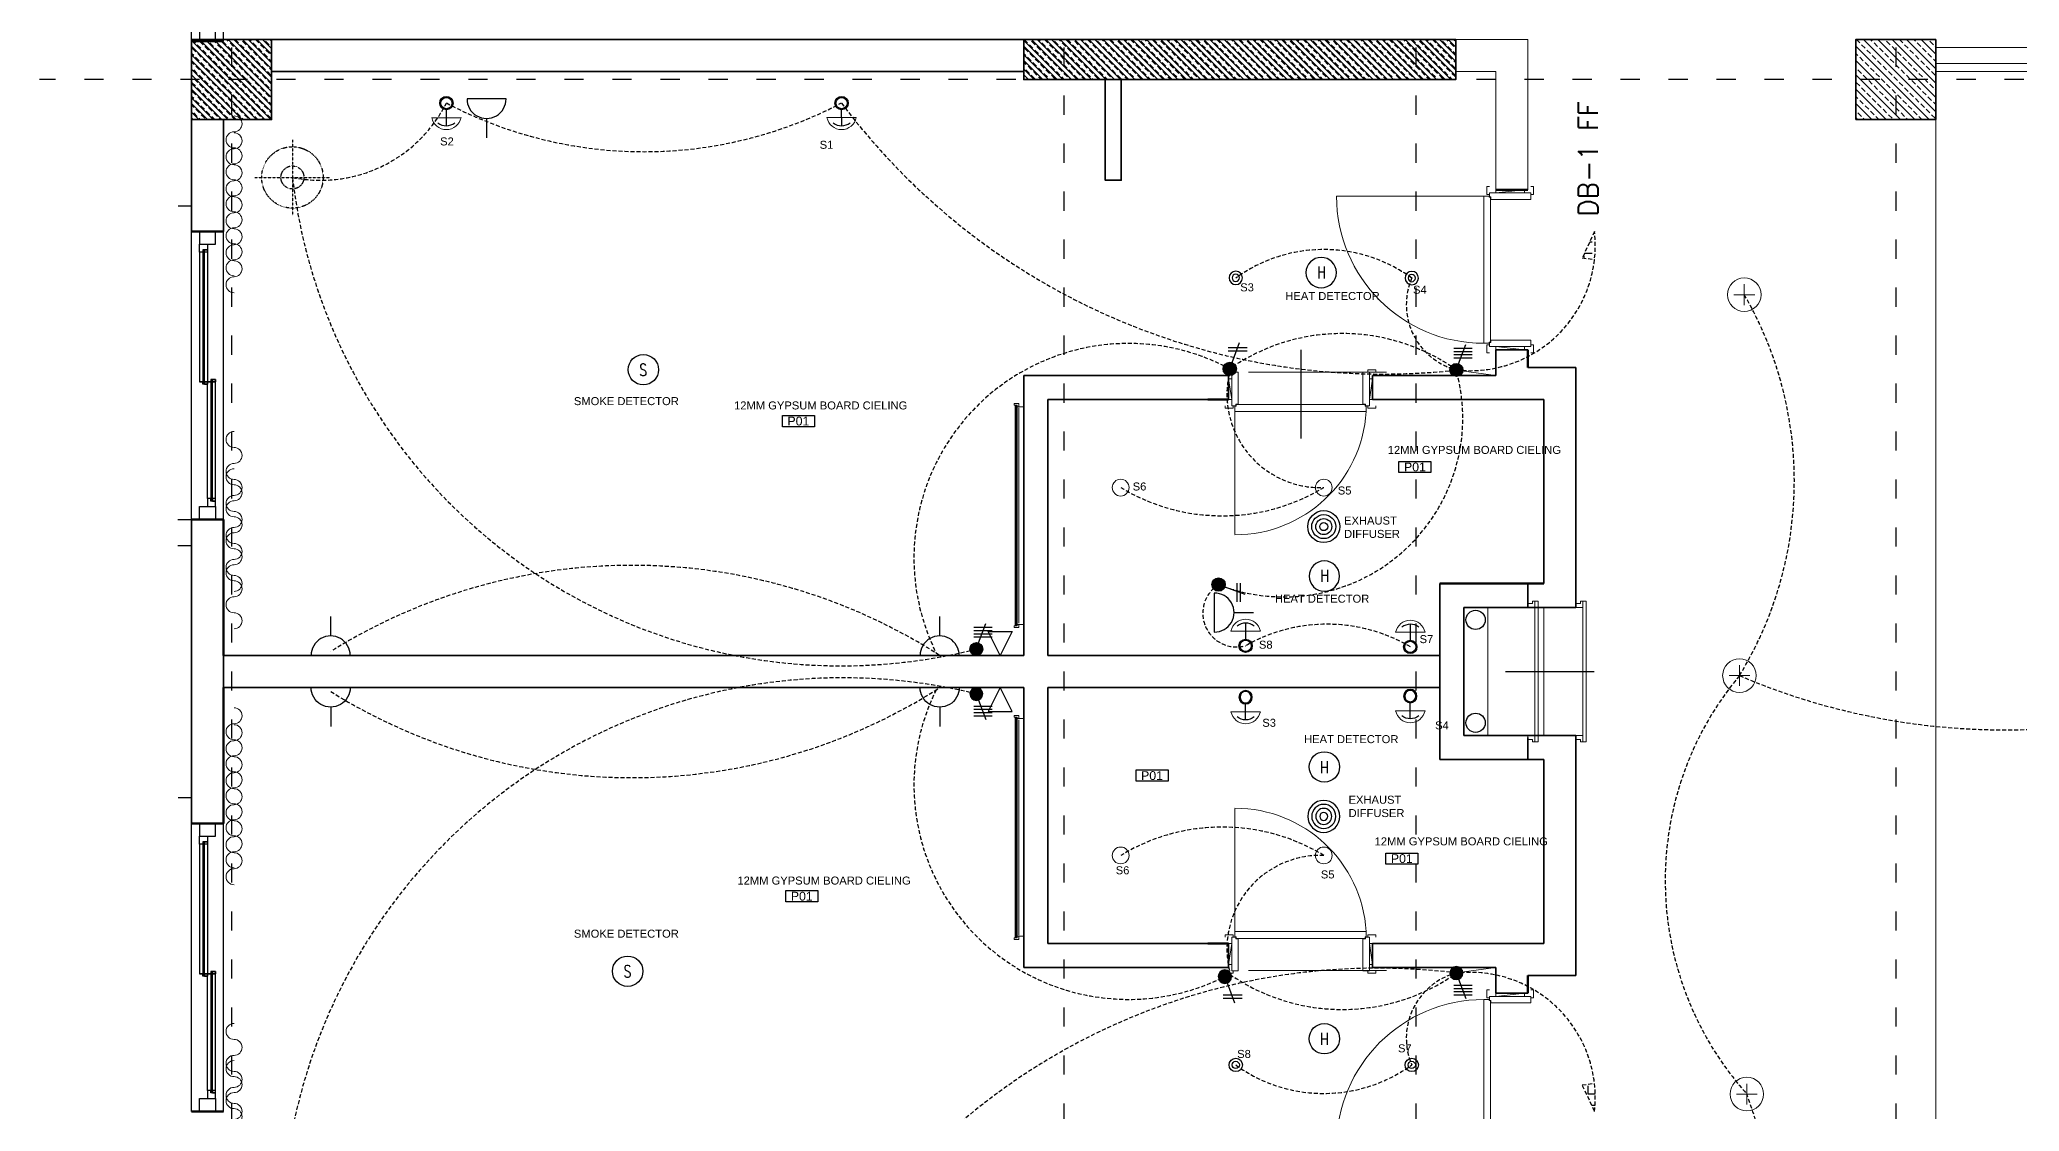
# Model space of a CAD drawing. Header units: millimetres. Extents: x -3207095 to 15275363, y 3702017 to 4798027.
# Drawn here: x 685360 to 686597, y 4470707 to 4471377 of the extents above; entities that cross this region are included whole.
import ezdxf
from ezdxf.enums import TextEntityAlignment as Align

# ---------------------------------------------------------------- set-up
doc = ezdxf.new("R2010")
doc.units = ezdxf.units.MM
for name, pattern in [('ACAD_ISO03W100', [30, 12, -18]), ('DUZ', [500, 500]), ('HIDDEN', [0.375, 0.25, -0.125]), ('HIDDEN2', [0.1875, 0.125, -0.0625])]:
    doc.linetypes.add(name, pattern=pattern)
doc.layers.get('0').update_dxf_attribs({"color": 1, "linetype": 'DUZ'})
for name, color, linetype in [('0 MC MAHAL', 94, 'Continuous'), ('a_aydinlatma', 5, 'Continuous'), ('a_olcu', 30, 'Continuous'), ('a_yazi', 105, 'Continuous'), ('AGAC', 116, 'Continuous'), ('EL-L-LS', 181, 'Continuous'), ('KOLTAR_F', 145, 'Continuous'), ('MH-EL-TEL', 222, 'Continuous'), ('OLCU', 1, 'Continuous'), ('PEN', 161, 'Continuous'), ('pen.kap.olc', 205, 'Continuous'), ('SMC-EL-FA', 33, 'Continuous'), ('SMC-EL-FA-TXT', 123, 'Continuous'), ('SMC-EL-L-LP', 22, 'Continuous'), ('SMC-EL-P', 160, 'Continuous'), ('SMC-TXT', 123, 'Continuous'), ('söve', 26, 'DUZ'), ('TESİSAT', 57, 'Continuous')]:
    doc.layers.add(name, color=color, linetype=linetype)
for name, color, linetype, lineweight in [('C LIGHT', 202, 'Continuous', 9), ('cam', 143, 'Continuous', 20), ('DUV', 220, 'Continuous', 50), ('DUVAR', 7, 'Continuous', 35), ('EL-L-WIR', 124, 'Continuous', 30), ('FE_MOBTEF.2', 33, 'Continuous', 18), ('FE_PERDE', 205, 'Continuous', 15), ('gor25', 142, 'Continuous', 25), ('iç duvar', 7, 'Continuous', 50), ('KAPEN', 151, 'Continuous', 9), ('KOLON_F', 3, 'Continuous', 35), ('Xref', 253, 'Continuous', 13)]:
    doc.layers.add(name, color=color, linetype=linetype, lineweight=lineweight)
doc.styles.add('ARIEL20S', font='arial.ttf')
doc.styles.add('ROMANS', font='romans.shx')
doc.styles.add('smc-1', font='simplex.shx')
pattern_1 = [(135, (5190607.668, 3810743.487), (-4.4901280605, -4.4901280605), []), (135, (5190607.668, 3810747.977), (-4.4901280605, -4.4901280605), [3.175, -1.5875])]
pattern_2 = [(135, (5191127.668, 3810743.487), (-4.4901280605, -4.4901280605), []), (135, (5191127.668, 3810747.977), (-4.4901280605, -4.4901280605), [3.175, -1.5875])]

# ---------------------------------------------------------------- blocks, each defined once
blk = doc.blocks.new('GEN_BLOCK00601')
at = {"linetype": 'Continuous', "ltscale": 50}
for centre, start, end in [((50, 50), 0, 180), ((150, 50), 180, 0), ((250, 50), 0, 180), ((350, 50), 180, 0), ((450, 50), 0, 180), ((550, 50), 180, 0), ((650, 50), 0, 180), ((750, 50), 180, 0), ((850, 50), 0, 180), ((950, 50), 180, 0)]:
    blk.add_arc(centre, 50, start, end, dxfattribs=at)
for tag in ['FLOOR', 'Sfb']:
    blk.add_attdef(tag, (0, 0), '', height=1)
blk = doc.blocks.new('new block')
at = {"layer": 'KAPEN'}
for p, q in [((105202.053, 48261.86), (105202.02, 48261.86)), ((105202.053, 48261.853), (105202.053, 48261.86)), ((105202.063, 48261.853), (105202.053, 48261.853)), ((105202.063, 48261.047), (105202.063, 48261.853)), ((105201.25, 48261.04), (105202.053, 48261.04)), ((105202.053, 48261.047), (105202.063, 48261.047)), ((105202.053, 48261.04), (105202.053, 48261.047))]:
    blk.add_line(p, q, dxfattribs=at)
for points in [[(105202.055, 48261.92), (105202.04, 48261.92), (105202.04, 48261.87), (105202.055, 48261.87)], [(105202.225, 48261.88), (105202.225, 48261.9), (105202.095, 48261.88), (105202.095, 48261.9)], [(105202.265, 48261.92), (105202.28, 48261.92), (105202.28, 48261.87), (105202.265, 48261.87)], [(105202.02, 48261.04), (105202.02, 48261.86)], [(105202.055, 48260.98), (105202.04, 48260.98), (105202.04, 48261.03), (105202.055, 48261.03)], [(105202.225, 48261.02), (105202.225, 48261), (105202.095, 48261.02), (105202.095, 48261)], [(105202.265, 48260.98), (105202.28, 48260.98), (105202.28, 48261.03), (105202.265, 48261.03)]]:
    blk.add_lwpolyline(points, dxfattribs=at)
for points in [[(105202.055, 48261.88), (105202.055, 48261.855), (105202.065, 48261.855), (105202.065, 48261.84), (105202.265, 48261.84), (105202.265, 48261.88)], [(105202.055, 48261.02), (105202.055, 48261.045), (105202.065, 48261.045), (105202.065, 48261.06), (105202.265, 48261.06), (105202.265, 48261.02)]]:
    blk.add_lwpolyline(points, close=True, dxfattribs=at)
blk.add_arc((105202.071, 48261.04), 0.822, 93.6023, 180, dxfattribs=at)
blk = doc.blocks.new('K210')
for p, q in [((0.04, 0.985), (0.04, 0.032)), ((0.04, 0.032), (0.047, 0.032)), ((0.047, 0.032), (0.047, 0.022)), ((0.047, 0.022), (0.953, 0.022)), ((0.953, 0.032), (0.96, 0.032)), ((0.953, 0.022), (0.953, 0.032)), ((0.96, 0.032), (0.96, 0.065))]:
    blk.add_line(p, q)
for points in [[(-0.02, 0.03), (-0.02, 0.045), (0.03, 0.045), (0.03, 0.03)], [(0.04, 0.065), (0.96, 0.065)], [(1.02, 0.03), (1.02, 0.045), (0.97, 0.045), (0.97, 0.03)], [(0.02, -0.19), (0, -0.19), (0.02, -0.01), (0, -0.01)], [(0.98, -0.19), (1, -0.19), (0.98, -0.01), (1, -0.01)], [(-0.02, -0.23), (-0.02, -0.245), (0.03, -0.245), (0.03, -0.23)], [(1.02, -0.23), (1.02, -0.245), (0.97, -0.245), (0.97, -0.23)]]:
    blk.add_lwpolyline(points)
for points in [[(0.02, 0.03), (0.045, 0.03), (0.045, 0.02), (0.06, 0.02), (0.06, -0.23), (0.02, -0.23)], [(0.98, 0.03), (0.955, 0.03), (0.955, 0.02), (0.94, 0.02), (0.94, -0.23), (0.98, -0.23)]]:
    blk.add_lwpolyline(points, close=True)
blk.add_arc((0.04, 0.065), 0.92, 0, 90)
blk = doc.blocks.new('rgtkjıtdkfgölv')
at = {"layer": 'FE_MOBTEF.2'}
for p, q in [((104445.908, 48877.932), (104445.888, 48877.932)), ((104445.888, 48877.932), (104445.888, 48877.902)), ((104445.888, 48877.902), (104445.898, 48877.902)), ((104445.898, 48877.914), (104445.898, 48877.922)), ((104445.898, 48877.922), (104447.278, 48877.922)), ((104445.898, 48877.922), (104445.908, 48877.922)), ((104445.898, 48877.902), (104445.898, 48877.922)), ((104445.898, 48877.908), (104445.898, 48877.914)), ((104445.898, 48877.914), (104447.278, 48877.914)), ((104447.278, 48877.914), (104445.898, 48877.914)), ((104447.278, 48877.908), (104445.898, 48877.908)), ((104445.908, 48877.932), (104445.908, 48877.962)), ((104445.908, 48877.922), (104445.908, 48877.932)), ((104447.261, 48877.932), (104445.914, 48877.932)), ((104447.268, 48877.932), (104447.268, 48877.962)), ((104447.268, 48877.932), (104447.288, 48877.932)), ((104447.268, 48877.922), (104447.268, 48877.932)), ((104447.278, 48877.922), (104447.268, 48877.922)), ((104447.278, 48877.902), (104447.278, 48877.922)), ((104447.278, 48877.922), (104447.278, 48877.914)), ((104447.278, 48877.914), (104447.278, 48877.908)), ((104447.288, 48877.902), (104447.278, 48877.902)), ((104447.288, 48877.932), (104447.288, 48877.902))]:
    blk.add_line(p, q, dxfattribs=at)
blk = doc.blocks.new('a_malzeme')
blk.add_lwpolyline([(-100, 70), (100, 70), (100, 0), (-100, 0), (-100, 70)])
at = {"style": 'ARIEL20S'}
blk.add_attdef('P01', text='', height=55, dxfattribs=at).set_placement((0, 35), align=Align.MIDDLE_CENTER)
blk = doc.blocks.new('ANEM')
at = {"layer": 'a_aydinlatma'}
for radius in [100, 75, 50, 25]:
    blk.add_circle((56721, 5587), radius, dxfattribs=at)
blk = doc.blocks.new('SD')
at = {"color": 140}
blk.add_circle((0, 0), 0.25, dxfattribs=at)
at = {"layer": 'SMC-EL-FA-TXT', "style": 'ROMANS', "width": 0.75}
blk.add_text('S', height=0.197, dxfattribs=at).set_placement((-0.066, -0.101, 0))
blk = doc.blocks.new('LIGHT3')
at = {"layer": 'SMC-EL-L-LP'}
blk.add_line((0.001, 0), (0, 0.235), dxfattribs=at)
for radius in [0.0975, 0.0825]:
    blk.add_circle((0, 0.332), radius, dxfattribs=at)
blk.add_arc((0, 0.2), 0.2, 231.5853, 308.8029, dxfattribs=at)
blk = doc.blocks.new('LS-1WAY-4G')
at = {"layer": 'EL-L-LS'}
blk.add_hatch(color=181, dxfattribs=at).paths.add_polyline_path([(0.092, 0.092, 1), (-0.092, 0.092, 1)])
at = {"layer": 'EL-L-LS', "color": 181}
for p, q in [((-0.036, 0.4), (0.223, 0.4)), ((-0.036, 0.354), (0.223, 0.354)), ((-0.036, 0.308), (0.223, 0.308)), ((0.031, 0.178), (0.132, 0.453)), ((-0.036, 0.263), (0.223, 0.263))]:
    blk.add_line(p, q, dxfattribs=at)
blk.add_circle((0, 0.092), 0.0917, dxfattribs=at)
blk = doc.blocks.new('LIGHT1')
at = {"linetype": 'Continuous'}
for radius in [0.11, 0.06]:
    blk.add_circle((0, 0), radius, dxfattribs=at)
blk = doc.blocks.new('A$C89dd7f61')
at = {"layer": 'SMC-EL-L-LP', "xscale": -38, "yscale": 38, "zscale": 38}
blk.add_blockref('LIGHT1', (0, 0), dxfattribs=at)
blk = doc.blocks.new('LS-1WAY-2G')
at = {"layer": 'SMC-EL-L-LP'}
blk.add_hatch(color=181, dxfattribs=at).paths.add_polyline_path([(0.092, 0.092, 1), (-0.092, 0.092, 1)])
at = {"layer": 'SMC-EL-L-LP', "color": 181}
for p, q in [((-0.021, 0.387), (0.237, 0.387)), ((-0.021, 0.342), (0.237, 0.342)), ((0.031, 0.178), (0.132, 0.453))]:
    blk.add_line(p, q, dxfattribs=at)
blk.add_circle((0, 0.092), 0.0917, dxfattribs=at)
blk = doc.blocks.new('CL1')
at = {"layer": 'C LIGHT'}
blk.add_circle((0, 0), 5.25, dxfattribs=at)
blk = doc.blocks.new('HD')
at = {"color": 22}
blk.add_circle((0, 0), 0.25, dxfattribs=at)
at = {"layer": 'SMC-EL-FA-TXT', "color": 123, "style": 'ROMANS', "width": 0.75}
blk.add_text('H', height=0.197, dxfattribs=at).set_placement((-0.074, -0.096, 0))
blk = doc.blocks.new('S13A')
for p, q in [((0, 0.18), (0, 0.358)), ((-0.178, 0), (0.178, 0))]:
    blk.add_line(p, q)
blk.add_arc((0, 0.002), 0.178, 359.4023, 180.5977)
blk = doc.blocks.new('A$C7aefd928')
at = {"layer": 'a_aydinlatma', "linetype": 'HIDDEN', "ltscale": 10}
h = blk.add_hatch(dxfattribs=at)
h.set_pattern_fill('ANGLE', color=8)
h.set_pattern_definition([(0, (-693994.367, -4479887.279), (0, 6.985), [5.08, -1.905]), (90, (-693994.367, -4479887.279), (-6.985, 4e-16), [5.08, -1.905])])
h.paths.add_polyline_path([(837.2, 271.4), (829.6, 255), (837.2, 254.1, 0.055419)])
at = {"layer": 'a_aydinlatma', "linetype": 'HIDDEN2'}
for p, q in [((23.5, 328.8), (23.5, 281.7)), ((0, 305.3), (47, 305.3))]:
    blk.add_line(p, q, dxfattribs=at)
at = {"layer": 'a_aydinlatma', "color": 3, "linetype": 'HIDDEN', "ltscale": 10}
for p, q in [((837.2, 271.4), (829.6, 255)), ((829.6, 255), (837.2, 254.1))]:
    blk.add_line(p, q, dxfattribs=at)
at = {"layer": 'a_aydinlatma', "linetype": 'HIDDEN2'}
for radius in [19.2, 7.2]:
    blk.add_circle((23.5, 305.3), radius, dxfattribs=at)
at = {"layer": 'a_aydinlatma', "linetype": 'HIDDEN', "ltscale": 10}
for centre, radius, start, end in [((41.1, 391.6), 88.1, 258.5011, 333.1564), ((243.2, 587.1), 265.7, 242.3098, 297.7005), ((705.2, 605.5), 423.1, 216.8454, 276.1897), ((366.4, 345.2), 345.2, 186.6453, 284.1662), ((668, 166.4), 93.8, 54.1169, 125.8831), ((761.9, 225.8), 42.3, 156.7822, 254.8981), ((643.1, 154.9), 111.8, 248.5847, 15.5788), ((665.9, 169.8), 58.4, 164.7362, 272.1082), ((604.6, 216.3), 122.5, 238.8129, 301.1871), ((613.5, 32.9), 21.1, 121.94, 285.5579), ((670.1, -77.2), 103.2, 59.6797, 119.5515)]:
    blk.add_arc(centre, radius, start, end, dxfattribs=at)
at = {"layer": 'a_aydinlatma', "color": 3, "linetype": 'HIDDEN', "ltscale": 10}
for centre, radius, start, end in [((759.4, 262.8), 78.3, 263.7664, 6.3094), ((546, 67.4), 134.1, 61.8575, 206.2961), ((679.6, 84.6), 123.1, 54.605, 124.8385), ((235.8, -293.6), 356.4, 57.3715, 121.9107)]:
    blk.add_arc(centre, radius, start, end, dxfattribs=at)
at = {"layer": 'MH-EL-TEL'}
for p, q in [((465.7, 6.4), (458.2, 21.4)), ((458.2, 21.4), (473.2, 21.4)), ((473.2, 21.4), (465.7, 6.4))]:
    blk.add_line(p, q, dxfattribs=at)
at = {"layer": 'OLCU', "color": 252, "linetype": 'Continuous', "lineweight": 5, "true_color": 0x939598}
blk.add_line((750.9, 184.9), (775.5, 181.4), dxfattribs=at)
at = {"layer": 'SMC-EL-L-LP', "lineweight": 0}
for p, q in [((128.9, 342.6), (110.6, 342.6)), ((375.9, 342.7), (357.5, 342.7)), ((610, 21.7), (628.3, 21.7)), ((712.9, 21), (731.3, 21))]:
    blk.add_line(p, q, dxfattribs=at)
for centre, start, end in [((119.7, 344.6), 191.7871, 348.2129), ((366.7, 344.6), 191.7871, 348.2129), ((619.2, 19.8), 11.7871, 168.2129), ((722.1, 19.1), 11.7871, 168.2129)]:
    blk.add_arc(centre, 9.38, start, end, dxfattribs=at)
at = {"layer": 'a_aydinlatma', "xscale": 0.1, "yscale": 0.1, "zscale": 0.1}
blk.add_blockref('ANEM', (-5004.1, -471.7), dxfattribs=at)
at = {"layer": 'a_olcu', "xscale": 0.1, "yscale": 0.1, "zscale": 0.1}
for p in [(339.7, 149.5), (725, 120.8)]:
    blk.add_blockref('a_malzeme', p, dxfattribs=at).add_auto_attribs({'P01': 'P01'})
at = {"layer": 'C LIGHT', "linetype": 'Continuous'}
for p in [(541.1, 111.4), (668, 111.4)]:
    blk.add_blockref('CL1', p, dxfattribs=at)
at = {"layer": 'EL-L-LS', "xscale": 45.60000005237816, "yscale": 45.60000005237816, "zscale": 45.60000005237816}
blk.add_blockref('LS-1WAY-2G', (609.3, 181.4), dxfattribs=at)
at = {"layer": 'EL-L-LS', "xscale": 45.60000005237816, "yscale": 45.60000005237816, "zscale": 45.60000005237816, "rotation": 270}
blk.add_blockref('LS-1WAY-2G', (598.1, 50.8), dxfattribs=at)
at = {"layer": 'EL-L-WIR', "xscale": 44.23680000000058, "yscale": 44.23680000000058, "zscale": 44.23680000000058}
for p in [(750.9, 180.9), (450.9, 6.4)]:
    blk.add_blockref('LS-1WAY-4G', p, dxfattribs=at)
at = {"layer": 'SMC-EL-FA', "yscale": 38, "zscale": 38}
for name, p, xscale in [('HD', (666.4, 245.8), -38), ('SD', (242.8, 185.1), 38), ('HD', (668.4, 56.1), -38)]:
    blk.add_blockref(name, p, dxfattribs=dict(at, xscale=xscale))
at = {"layer": 'SMC-EL-L-LP', "lineweight": 0, "xscale": 42.74999999996362, "yscale": 42.74999999996362, "zscale": 42.74999999996362}
for p in [(119.7, 337.6), (366.7, 337.6)]:
    blk.add_blockref('LIGHT3', p, dxfattribs=at)
at = {"layer": 'SMC-EL-L-LP', "lineweight": 0, "xscale": 42.74999999996362, "yscale": 42.74999999996362, "zscale": 42.74999999996362, "rotation": 180}
for p in [(619.2, 26.7), (722.1, 26)]:
    blk.add_blockref('LIGHT3', p, dxfattribs=at)
at = {"layer": 'SMC-EL-P', "xscale": 68.51054328617874, "yscale": 68.51054328617874, "zscale": 68.51054328617874}
for p, rotation in [((144.8, 354.5), 180), ((599.6, 33.3), 270)]:
    blk.add_blockref('S13A', p, dxfattribs=dict(at, rotation=rotation))
for p in [(47.4, 6.4), (428, 6.4)]:
    blk.add_blockref('S13A', p, dxfattribs=at)
at = {"layer": 'Xref'}
for p in [(613, 242.5), (723, 242.4)]:
    blk.add_blockref('A$C89dd7f61', p, dxfattribs=at)
at = {"layer": 'a_yazi', "char_height": 5, "style": 'ARIEL20S'}
for s, insert, width, attachment_point in [('S2', (115.8, 330.3), 51.389, 1), ('S1', (353, 328.2), 51.389, 1), ('S3', (615.8, 239.1), 51.389, 1), ('S4', (723.8, 237.6), 51.389, 1), ('HEAT DETECTOR', (644, 228.6), 143.239, 7), ('SMOKE DETECTOR', (199.4, 162.9), 143.239, 7), ('12MM GYPSUM BOARD CIELING ', (299.5, 160.2), 143.239, 7), ('12MM GYPSUM BOARD CIELING ', (708, 132.4), 143.239, 7), ('S6', (548.6, 114.6), 51.389, 1), ('S5', (676.8, 112.1), 51.389, 1), ('EXHAUST DIFFUSER', (680.7, 93.3), 51.389, 1), ('HEAT DETECTOR', (637.5, 39.4), 143.239, 7), ('S8', (627.5, 15.7), 51.389, 1), ('S7', (727.9, 19.2), 51.389, 1)]:
    blk.add_mtext(s, dxfattribs=dict(at, insert=insert, width=width, attachment_point=attachment_point))
blk = doc.blocks.new('A$C288ee9c8')
at = {"layer": 'a_aydinlatma', "linetype": 'HIDDEN', "ltscale": 10}
h = blk.add_hatch(dxfattribs=at)
h.set_pattern_fill('ANGLE', color=8)
h.set_pattern_definition([(0, (-694012.924, -4479302.351), (0, 6.985), [5.08, -1.905]), (90, (-694012.924, -4479302.351), (-6.985, 4e-16), [5.08, -1.905])])
h.paths.add_polyline_path([(818.7, 95), (811, 111.4), (818.6, 112.3, -0.055419)])
at = {"layer": 'a_aydinlatma', "color": 3, "linetype": 'HIDDEN', "ltscale": 10}
for p, q in [((811, 111.4), (818.6, 112.3)), ((818.7, 95), (811, 111.4))]:
    blk.add_line(p, q, dxfattribs=at)
at = {"layer": 'a_aydinlatma', "linetype": 'HIDDEN', "ltscale": 10}
for centre, radius, start, end in [((349, 15), 350.8, 76.2487, 174.124), ((586.1, 150), 122.5, 58.8129, 121.1871), ((647.4, 196.4), 58.4, 87.8918, 195.2638), ((683.3, -216.4), 400.7, 82.9628, 146.5996), ((743.4, 140.5), 42.3, 105.1019, 203.2178), ((649.5, 199.8), 93.8, 234.1169, 305.8831), ((33.5, -10.1), 69.6, 12.4474, 118.8317), ((224.6, -165.2), 210, 53.7613, 125.8826)]:
    blk.add_arc(centre, radius, start, end, dxfattribs=at)
at = {"layer": 'a_aydinlatma', "color": 3, "linetype": 'HIDDEN', "ltscale": 10}
for centre, radius, start, end in [((217.3, 659.8), 356.4, 238.0893, 302.6285), ((527.5, 298.9), 134.1, 153.7039, 298.1425), ((661.1, 281.6), 123.1, 235.1615, 305.395), ((740.9, 103.4), 78.3, 353.6906, 96.2336)]:
    blk.add_arc(centre, radius, start, end, dxfattribs=at)
at = {"layer": 'MH-EL-TEL'}
for p, q in [((447.2, 359.8), (439.7, 344.8)), ((454.7, 344.8), (447.2, 359.8)), ((439.7, 344.8), (454.7, 344.8))]:
    blk.add_line(p, q, dxfattribs=at)
at = {"layer": 'OLCU', "color": 252, "linetype": 'Continuous', "lineweight": 5, "true_color": 0x939598}
blk.add_line((732.4, 181.3), (757, 184.8), dxfattribs=at)
at = {"layer": 'SMC-EL-L-LP', "lineweight": 0}
for p, q in [((591.5, 344.5), (609.8, 344.5)), ((694.4, 345.2), (712.8, 345.2)), ((110.7, 14.1), (92.3, 14.1)), ((357.9, 13.4), (339.5, 13.4))]:
    blk.add_line(p, q, dxfattribs=at)
for centre, start, end in [((600.7, 346.5), 191.7871, 348.2129), ((703.6, 347.1), 191.7871, 348.2129), ((101.5, 12.2), 11.7871, 168.2129), ((348.7, 11.4), 11.7871, 168.2129)]:
    blk.add_arc(centre, 9.38, start, end, dxfattribs=at)
at = {"layer": 'a_aydinlatma', "xscale": -0.1, "yscale": 0.1, "zscale": 0.1, "rotation": 180}
blk.add_blockref('ANEM', (-5022.6, 837.9), dxfattribs=at)
at = {"layer": 'a_olcu', "xscale": 0.1, "yscale": 0.1, "zscale": 0.1}
for p in [(542.2, 301.2), (698.3, 249.3), (323.3, 225.8)]:
    blk.add_blockref('a_malzeme', p, dxfattribs=at).add_auto_attribs({'P01': 'P01'})
at = {"layer": 'C LIGHT', "linetype": 'Continuous', "xscale": -1, "rotation": 180}
for p in [(522.6, 254.8), (649.5, 254.8)]:
    blk.add_blockref('CL1', p, dxfattribs=at)
at = {"layer": 'EL-L-LS', "xscale": -45.60000005237816, "yscale": 45.60000005237816, "zscale": 45.60000005237816, "rotation": 180}
blk.add_blockref('LS-1WAY-2G', (587.7, 183.2), dxfattribs=at)
at = {"layer": 'EL-L-WIR', "xscale": -44.23680000000058, "yscale": 44.23680000000058, "zscale": 44.23680000000058, "rotation": 180}
for p in [(432.4, 359.8), (732.4, 185.3)]:
    blk.add_blockref('LS-1WAY-4G', p, dxfattribs=at)
at = {"layer": 'SMC-EL-FA', "xscale": 38, "yscale": 38, "zscale": 38, "rotation": 180}
for p in [(649.9, 310.1), (649.9, 140.2)]:
    blk.add_blockref('HD', p, dxfattribs=at)
at = {"layer": 'SMC-EL-FA', "xscale": 38, "yscale": 38, "zscale": 38}
blk.add_blockref('SD', (214.5, 182.4), dxfattribs=at)
at = {"layer": 'SMC-EL-L-LP', "lineweight": 0, "xscale": -42.74999999996362, "yscale": 42.74999999996362, "zscale": 42.74999999996362}
for p in [(600.7, 339.5), (703.6, 340.2)]:
    blk.add_blockref('LIGHT3', p, dxfattribs=at)
at = {"layer": 'SMC-EL-L-LP', "lineweight": 0, "xscale": -42.74999999996362, "yscale": 42.74999999996362, "zscale": 42.74999999996362, "rotation": 180}
for p in [(101.5, 19.1), (348.7, 18.4)]:
    blk.add_blockref('LIGHT3', p, dxfattribs=at)
at = {"layer": 'SMC-EL-P', "xscale": -68.51054328617874, "yscale": 68.51054328617874, "zscale": 68.51054328617874, "rotation": 180}
for p in [(28.9, 359.8), (409.5, 359.8)]:
    blk.add_blockref('S13A', p, dxfattribs=at)
at = {"layer": 'SMC-EL-P', "xscale": -68.51054328617874, "yscale": 68.51054328617874, "zscale": 68.51054328617874}
blk.add_blockref('S13A', (127.2, 0.3), dxfattribs=at)
at = {"layer": 'Xref', "xscale": -1, "rotation": 180}
for p in [(594.5, 123.8), (704.5, 123.8)]:
    blk.add_blockref('A$C89dd7f61', p, dxfattribs=at)
at = {"layer": 'a_yazi', "char_height": 5, "style": 'ARIEL20S'}
for s, insert, width, attachment_point in [('S3', (611.1, 340.2), 51.389, 1), ('S4', (719.1, 338.6), 51.389, 1), ('HEAT DETECTOR', (637.2, 324.9), 143.239, 7), ('EXHAUST DIFFUSER', (665, 292.1), 51.389, 1), ('12MM GYPSUM BOARD CIELING ', (681.3, 261), 143.239, 7), ('S6', (519.5, 248), 51.389, 1), ('12MM GYPSUM BOARD CIELING ', (283.1, 236.5), 143.239, 7), ('S5', (647.7, 245.4), 51.389, 1), ('SMOKE DETECTOR', (180.9, 203.3), 143.239, 7), ('S7', (695.9, 136.7), 51.389, 1), ('S8', (595.4, 133.2), 51.389, 1), ('S1', (341.2, 37.1), 51.389, 1), ('S2', (104.7, 28.5), 51.389, 1)]:
    blk.add_mtext(s, dxfattribs=dict(at, insert=insert, width=width, attachment_point=attachment_point))
blk = doc.blocks.new('A$Ce52a88a6')
at = {"layer": 'OLCU', "color": 252, "linetype": 'Continuous', "lineweight": 5, "true_color": 0x939598}
blk.add_blockref('A$C288ee9c8', (0, 0), dxfattribs=at)
blk = doc.blocks.new('CL4')
at = {"layer": 'C LIGHT', "color": 3}
for p, q in [((-3.25, 0), (3.25, 0)), ((0, 3.25), (0, -3.25))]:
    blk.add_line(p, q, dxfattribs=at)
at = {"layer": 'C LIGHT'}
blk.add_circle((0, 0), 5.25, dxfattribs=at)

msp = doc.modelspace()

# ---------------------------------------------------------------- hatches: boundary and pattern name
at = {"layer": 'KOLTAR_F'}
h = msp.add_hatch(dxfattribs=at)
h.set_pattern_fill('ANSI33', color=256, angle=90, style=0)
h.set_pattern_definition([(135, (5189867.668, 3810743.487), (-4.4901280605, -4.4901280605), []), (135, (5189867.668, 3810747.977), (-4.4901280605, -4.4901280605), [3.175, -1.5875])])
h.paths.add_polyline_path([(685455.2, 4471327), (685455.2, 4471377), (685505.2, 4471377), (685505.2, 4471327)])
h = msp.add_hatch(dxfattribs=at)
h.set_pattern_fill('ANSI33', color=256, angle=90, style=0)
h.set_pattern_definition(pattern_1)
h.paths.add_polyline_path([(685455.2, 4471327), (685455.2, 4471377), (685505.2, 4471377), (685505.2, 4471327)])
h = msp.add_hatch(dxfattribs=at)
h.set_pattern_fill('ANSI33', color=256, angle=90, style=0)
h.set_pattern_definition(pattern_1)
h.paths.add_polyline_path([(685455.2, 4471327), (685455.2, 4471377), (685505.2, 4471377), (685505.2, 4471327)])
h = msp.add_hatch(dxfattribs=at)
h.set_pattern_fill('ANSI33', color=256, angle=90, style=0)
h.set_pattern_definition([(135, (5190387.668, 3810743.487), (-4.4901280605, -4.4901280605), []), (135, (5190387.668, 3810747.977), (-4.4901280605, -4.4901280605), [3.175, -1.5875])])
h.paths.add_polyline_path([(685975.2, 4471377), (686245.2, 4471377), (686245.2, 4471352), (685975.2, 4471352)])
h = msp.add_hatch(dxfattribs=at)
h.set_pattern_fill('ANSI33', color=256, angle=90, style=0)
h.set_pattern_definition(pattern_2)
h.paths.add_polyline_path([(685975.2, 4471377), (686245.2, 4471377), (686245.2, 4471352), (685975.2, 4471352)])
h = msp.add_hatch(dxfattribs=at)
h.set_pattern_fill('ANSI33', color=256, angle=90, style=0)
h.set_pattern_definition(pattern_2)
h.paths.add_polyline_path([(685975.2, 4471377), (686245.2, 4471377), (686245.2, 4471352), (685975.2, 4471352)])
h = msp.add_hatch(dxfattribs=at)
h.set_pattern_fill('ANSI33', color=256, angle=90, style=0)
h.set_pattern_definition([(135, (5190907.668, 3810743.487), (-4.4901280605, -4.4901280605), []), (135, (5190907.668, 3810747.977), (-4.4901280605, -4.4901280605), [3.175, -1.5875])])
h.paths.add_polyline_path([(686495.2, 4471327), (686495.2, 4471377), (686545.2, 4471377), (686545.2, 4471327)])

# ---------------------------------------------------------------- linework, layer by layer
at = {"color": 232, "linetype": 'ACAD_ISO03W100'}
for p, q in [((685480.2, 4472512), (685480.2, 4469382)), ((686000.2, 4472512), (686000.2, 4469382)), ((686220.2, 4472512), (686220.2, 4469382)), ((686520.2, 4472512), (686520.2, 4469382)), ((689300.2, 4471352), (685360.2, 4471352))]:
    msp.add_line(p, q, dxfattribs=at)
at = {"layer": 'a_aydinlatma', "linetype": 'HIDDEN', "ltscale": 10}
for centre, radius, start, end in [((686224.3, 4471101), 232.5, 328.4579, 30.0617), ((686588.3, 4471368.6), 423.1, 246.9216, 318.72), ((686576, 4470851.3), 199.9, 140.1628, 221.8803), ((686118.3, 4470606.1), 328.4, 336.9957, 19.8788)]:
    msp.add_arc(centre, radius, start, end, dxfattribs=at)
at = {"layer": 'AGAC'}
for p, q in [((685455.2, 4471377), (685455.2, 4471556)), ((685475.2, 4471376), (685475.2, 4471556)), ((685455.2, 4471077), (685455.2, 4471257)), ((685455.2, 4471077), (685455.2, 4471257)), ((685455.2, 4471077), (685455.2, 4471257)), ((685475.2, 4471077), (685475.2, 4471257)), ((685475.2, 4471077), (685475.2, 4471257)), ((685475.2, 4471077), (685475.2, 4471257)), ((685455.2, 4470707), (685455.2, 4470887)), ((685455.2, 4470707), (685455.2, 4470887)), ((685455.2, 4470707), (685455.2, 4470887)), ((685475.2, 4470707), (685475.2, 4470887)), ((685475.2, 4470707), (685475.2, 4470887)), ((685475.2, 4470707), (685475.2, 4470887))]:
    msp.add_line(p, q, dxfattribs=at)
at = {"layer": 'cam'}
for p, q in [((685462.2, 4471245.5), (685462.2, 4471161.5)), ((685462.2, 4471245.5), (685462.2, 4471161.5)), ((685462.2, 4471245.5), (685462.2, 4471161.5)), ((685462.7, 4471245.5), (685462.7, 4471161.5)), ((685462.7, 4471245.5), (685462.7, 4471161.5)), ((685462.7, 4471245.5), (685462.7, 4471161.5)), ((685463.2, 4471245.5), (685463.2, 4471161.5)), ((685463.2, 4471245.5), (685463.2, 4471161.5)), ((685463.2, 4471245.5), (685463.2, 4471161.5)), ((685467.2, 4471088.5), (685467.2, 4471164.5)), ((685467.2, 4471088.5), (685467.2, 4471164.5)), ((685467.2, 4471088.5), (685467.2, 4471164.5)), ((685467.7, 4471088.5), (685467.7, 4471164.5)), ((685467.7, 4471088.5), (685467.7, 4471164.5)), ((685467.7, 4471088.5), (685467.7, 4471164.5)), ((685468.2, 4471088.5), (685468.2, 4471164.5)), ((685468.2, 4471088.5), (685468.2, 4471164.5)), ((685468.2, 4471088.5), (685468.2, 4471164.5)), ((685462.2, 4470875.5), (685462.2, 4470791.5)), ((685462.2, 4470875.5), (685462.2, 4470791.5)), ((685462.2, 4470875.5), (685462.2, 4470791.5)), ((685462.7, 4470875.5), (685462.7, 4470791.5)), ((685462.7, 4470875.5), (685462.7, 4470791.5)), ((685462.7, 4470875.5), (685462.7, 4470791.5)), ((685463.2, 4470875.5), (685463.2, 4470791.5)), ((685463.2, 4470875.5), (685463.2, 4470791.5)), ((685463.2, 4470875.5), (685463.2, 4470791.5)), ((685467.2, 4470718.5), (685467.2, 4470794.5)), ((685467.2, 4470718.5), (685467.2, 4470794.5)), ((685467.2, 4470718.5), (685467.2, 4470794.5)), ((685467.7, 4470718.5), (685467.7, 4470794.5)), ((685467.7, 4470718.5), (685467.7, 4470794.5)), ((685467.7, 4470718.5), (685467.7, 4470794.5)), ((685468.2, 4470718.5), (685468.2, 4470794.5)), ((685468.2, 4470718.5), (685468.2, 4470794.5)), ((685468.2, 4470718.5), (685468.2, 4470794.5))]:
    msp.add_line(p, q, dxfattribs=at)
at = {"layer": 'DUV'}
for p, q in [((685455.2, 4471376), (685475.2, 4471376)), ((686270.2, 4471283.1), (686290.2, 4471283.1)), ((685475.2, 4471257), (685455.2, 4471257)), ((685475.2, 4471257), (685455.2, 4471257)), ((685475.2, 4471257), (685455.2, 4471257)), ((685475.2, 4471257), (685455.2, 4471257)), ((685475.2, 4471257), (685455.2, 4471257)), ((686290.2, 4471183.1), (686290.2, 4471172)), ((686090.2, 4471152), (686103.2, 4471152)), ((685475.2, 4471077), (685455.2, 4471077)), ((685475.2, 4471077), (685455.2, 4471077)), ((685475.2, 4471077), (685455.2, 4471077)), ((685475.2, 4471077), (685455.2, 4471077)), ((685475.2, 4471077), (685455.2, 4471077)), ((685475.2, 4471077), (685475.2, 4470992)), ((686235.2, 4471037), (686300.2, 4471037)), ((685475.2, 4470887), (685475.2, 4470972)), ((685475.2, 4470887), (685455.2, 4470887)), ((685475.2, 4470887), (685455.2, 4470887)), ((685475.2, 4470887), (685455.2, 4470887)), ((685475.2, 4470887), (685455.2, 4470887)), ((685475.2, 4470887), (685455.2, 4470887)), ((685475.2, 4470887), (685455.2, 4470887)), ((685475.2, 4470887), (685455.2, 4470887)), ((686090.2, 4470812), (686103.2, 4470812)), ((686290.2, 4470780.9), (686290.2, 4470792)), ((685475.2, 4470707), (685455.2, 4470707)), ((685475.2, 4470707), (685455.2, 4470707)), ((685475.2, 4470707), (685455.2, 4470707)), ((685475.2, 4470707), (685455.2, 4470707)), ((685475.2, 4470707), (685455.2, 4470707)), ((685475.2, 4470707), (685455.2, 4470707)), ((685475.2, 4470707), (685455.2, 4470707))]:
    msp.add_line(p, q, dxfattribs=at)
at = {"layer": 'DUVAR'}
for p, q in [((685455.2, 4471376), (685475.2, 4471376)), ((685505.2, 4471377), (685975.2, 4471377)), ((685505.2, 4471377), (685975.2, 4471377)), ((685505.2, 4471377), (685975.2, 4471377)), ((685505.2, 4471357), (685975.2, 4471357)), ((685505.2, 4471357), (685975.2, 4471357)), ((685505.2, 4471357), (685975.2, 4471357)), ((685455.2, 4471257), (685455.2, 4471327)), ((685475.2, 4471257), (685475.2, 4471327)), ((685475.2, 4471257), (685455.2, 4471257)), ((685475.2, 4471257), (685455.2, 4471257)), ((685475.2, 4471257), (685455.2, 4471257)), ((686270.2, 4471183.1), (686270.2, 4471167)), ((686270.2, 4471183.1), (686290.2, 4471183.1)), ((686290.2, 4471172), (686290.2, 4471183.1)), ((685975.2, 4471167), (685975.2, 4470992)), ((685975.2, 4471167), (686103.2, 4471167)), ((686103.2, 4471152), (686103.2, 4471167)), ((686193.2, 4471167), (686270.2, 4471167)), ((686193.2, 4471167), (686193.2, 4471152)), ((686290.2, 4471172), (686320.2, 4471172)), ((686320.2, 4471022), (686320.2, 4471172)), ((685990.2, 4471152), (685990.2, 4470992)), ((685990.2, 4471152), (686103.2, 4471152)), ((686193.2, 4471152), (686300.2, 4471152)), ((686300.2, 4471037), (686300.2, 4471152)), ((685475.2, 4471077), (685455.2, 4471077)), ((685455.2, 4470887), (685455.2, 4471077)), ((685475.2, 4471077), (685455.2, 4471077)), ((685475.2, 4471077), (685455.2, 4471077)), ((685475.2, 4470887), (685475.2, 4471077)), ((685475.2, 4470992), (685475.2, 4471077)), ((686235.2, 4470927), (686235.2, 4471037)), ((686235.2, 4471037), (686290.2, 4471037)), ((686235.2, 4470992), (686235.2, 4471037)), ((686235.2, 4471037), (686300.2, 4471037)), ((686290.2, 4471022), (686290.2, 4471037)), ((686250.2, 4471022), (686250.2, 4470942)), ((686250.2, 4471022), (686290.2, 4471022)), ((686250.2, 4471022), (686250.2, 4470942)), ((686250.2, 4471022), (686320.2, 4471022)), ((685475.2, 4470992), (685975.2, 4470992)), ((685990.2, 4470992), (686235.2, 4470992)), ((685475.2, 4470972), (685975.2, 4470972)), ((685475.2, 4470972), (685475.2, 4470887)), ((685975.2, 4470797), (685975.2, 4470972)), ((685990.2, 4470972), (686235.2, 4470972)), ((685990.2, 4470812), (685990.2, 4470972)), ((686235.2, 4470972), (686235.2, 4470927)), ((686250.2, 4470942), (686290.2, 4470942)), ((686250.2, 4470942), (686320.2, 4470942)), ((686290.2, 4470940.7), (686290.2, 4470927)), ((686320.2, 4470942), (686320.2, 4470792)), ((686235.2, 4470927), (686290.2, 4470927)), ((686235.2, 4470927), (686300.2, 4470927)), ((686300.2, 4470927), (686300.2, 4470812)), ((685475.2, 4470887), (685455.2, 4470887)), ((685475.2, 4470887), (685455.2, 4470887)), ((685475.2, 4470887), (685455.2, 4470887)), ((685990.2, 4470812), (686103.2, 4470812)), ((686103.2, 4470812), (686103.2, 4470797)), ((686193.2, 4470812), (686300.2, 4470812)), ((686193.2, 4470797), (686193.2, 4470812)), ((685975.2, 4470797), (686103.2, 4470797)), ((686193.2, 4470797), (686270.2, 4470797)), ((686270.2, 4470780.9), (686270.2, 4470797)), ((686290.2, 4470792), (686320.2, 4470792)), ((686290.2, 4470792), (686290.2, 4470780.9)), ((686270.2, 4470780.9), (686290.2, 4470780.9)), ((685475.2, 4470707), (685455.2, 4470707)), ((685475.2, 4470707), (685455.2, 4470707)), ((685475.2, 4470707), (685455.2, 4470707))]:
    msp.add_line(p, q, dxfattribs=at)
msp.add_lwpolyline([(686036.2, 4471352), (686036.2, 4471289), (686026.2, 4471289), (686026.2, 4471352)], dxfattribs=at)
at = {"layer": 'gor25'}
for p, q in [((685460.2, 4471244), (685460.2, 4471163)), ((685460.2, 4471244), (685460.2, 4471163)), ((685460.2, 4471244), (685460.2, 4471163)), ((685465.2, 4471244), (685465.2, 4471163)), ((685465.2, 4471244), (685465.2, 4471163)), ((685465.2, 4471244), (685465.2, 4471163)), ((685465.2, 4471090), (685465.2, 4471163)), ((685465.2, 4471090), (685465.2, 4471163)), ((685465.2, 4471090), (685465.2, 4471163)), ((685470.2, 4471090), (685470.2, 4471163)), ((685470.2, 4471090), (685470.2, 4471163)), ((685470.2, 4471090), (685470.2, 4471163)), ((685460.2, 4470874), (685460.2, 4470793)), ((685460.2, 4470874), (685460.2, 4470793)), ((685460.2, 4470874), (685460.2, 4470793)), ((685465.2, 4470874), (685465.2, 4470793)), ((685465.2, 4470874), (685465.2, 4470793)), ((685465.2, 4470874), (685465.2, 4470793)), ((685465.2, 4470720), (685465.2, 4470793)), ((685465.2, 4470720), (685465.2, 4470793)), ((685465.2, 4470720), (685465.2, 4470793)), ((685470.2, 4470720), (685470.2, 4470793)), ((685470.2, 4470720), (685470.2, 4470793)), ((685470.2, 4470720), (685470.2, 4470793))]:
    msp.add_line(p, q, dxfattribs=at)
at = {"layer": 'iç duvar', "color": 7, "lineweight": 18}
for p, q in [((686245.2, 4471377), (686290.2, 4471377)), ((686290.2, 4471283.1), (686290.2, 4471377)), ((686245.2, 4471357), (686270.2, 4471357)), ((686270.2, 4471283.1), (686270.2, 4471357)), ((685455.2, 4471257), (685455.2, 4471327)), ((685475.2, 4471257), (685475.2, 4471327)), ((685475.2, 4471257), (685475.2, 4471327)), ((685455.2, 4470887), (685455.2, 4471077)), ((685455.2, 4470887), (685455.2, 4471077)), ((685475.2, 4470887), (685475.2, 4471077)), ((686265.2, 4471022), (686265.2, 4470942))]:
    msp.add_line(p, q, dxfattribs=at)
at = {"layer": 'iç duvar', "color": 252, "linetype": 'Continuous', "lineweight": 5, "true_color": 0x939598}
for p, q in [((686915.2, 4471357), (686545.2, 4471357)), ((686545.2, 4470637), (686545.2, 4471327))]:
    msp.add_line(p, q, dxfattribs=at)
at = {"layer": 'KAPEN'}
for p, q in [((686915.2, 4471372), (686545.2, 4471372)), ((686915.2, 4471362), (686545.2, 4471362)), ((686201.9, 4471169), (686115.7, 4471169)), ((686265.2, 4470942), (686265.2, 4471022)), ((686300.2, 4470942), (686300.2, 4471022)), ((686201.9, 4470795), (686115.7, 4470795))]:
    msp.add_line(p, q, dxfattribs=at)
for points in [[(686294.7, 4471022), (686294.7, 4471026), (686293.2, 4471026), (686293.2, 4471024.5), (686290.2, 4471024.5), (686290.2, 4471022), (686294.7, 4471022)], [(686294.7, 4471022), (686294.7, 4471026), (686293.2, 4471026), (686293.2, 4471024.5), (686290.2, 4471024.5), (686290.2, 4471022), (686294.7, 4471022)], [(686324.7, 4471022), (686324.7, 4471026), (686323.2, 4471026), (686323.2, 4471024.5), (686320.2, 4471024.5), (686320.2, 4471022), (686324.7, 4471022)], [(686324.7, 4471022), (686324.7, 4471026), (686323.2, 4471026), (686323.2, 4471024.5), (686320.2, 4471024.5), (686320.2, 4471022), (686324.7, 4471022)], [(686294.7, 4470942), (686294.7, 4470938), (686293.2, 4470938), (686293.2, 4470939.5), (686290.2, 4470939.5), (686290.2, 4470942), (686294.7, 4470942)], [(686324.7, 4470942), (686324.7, 4470938), (686323.2, 4470938), (686323.2, 4470939.5), (686320.2, 4470939.5), (686320.2, 4470942), (686324.7, 4470942)]]:
    msp.add_lwpolyline(points, close=True, dxfattribs=at)
for points in [[(686294.7, 4470982), (686294.7, 4471026), (686296.7, 4471026), (686296.7, 4470982)], [(686324.7, 4470982), (686324.7, 4471026), (686326.7, 4471026), (686326.7, 4470982)], [(686294.7, 4470982), (686294.7, 4470938), (686296.7, 4470938), (686296.7, 4470982)], [(686324.7, 4470982), (686324.7, 4470938), (686326.7, 4470938), (686326.7, 4470982)]]:
    msp.add_lwpolyline(points, dxfattribs=at)
at = {"layer": 'KOLON_F'}
for points in [[(685455.2, 4471327), (685455.2, 4471377), (685505.2, 4471377), (685505.2, 4471327)], [(685455.2, 4471327), (685455.2, 4471377), (685505.2, 4471377), (685505.2, 4471327)], [(685455.2, 4471327), (685455.2, 4471377), (685505.2, 4471377), (685505.2, 4471327)], [(686245.2, 4471377), (685975.2, 4471377), (685975.2, 4471352), (686245.2, 4471352)], [(686245.2, 4471377), (685975.2, 4471377), (685975.2, 4471352), (686245.2, 4471352)], [(686245.2, 4471377), (685975.2, 4471377), (685975.2, 4471352), (686245.2, 4471352)], [(686495.2, 4471327), (686495.2, 4471377), (686545.2, 4471377), (686545.2, 4471327)]]:
    msp.add_lwpolyline(points, close=True, dxfattribs=at)
at = {"layer": 'PEN'}
for points in [[(685470.2, 4471384), (685470.2, 4471384), (685460.2, 4471384), (685460.2, 4471377), (685460.2, 4471377), (685470.2, 4471377), (685470.2, 4471377), (685470.2, 4471377), (685470.2, 4471384)], [(685470.2, 4471384), (685470.2, 4471384), (685460.2, 4471384), (685460.2, 4471377), (685460.2, 4471377), (685470.2, 4471377), (685470.2, 4471377), (685470.2, 4471377), (685470.2, 4471384)], [(685470.2, 4471384), (685470.2, 4471384), (685460.2, 4471384), (685460.2, 4471376), (685460.2, 4471376), (685470.2, 4471376), (685470.2, 4471376), (685470.2, 4471376), (685470.2, 4471384)], [(685460.2, 4471249), (685460.2, 4471249), (685470.2, 4471249), (685470.2, 4471257), (685470.2, 4471257), (685460.2, 4471257), (685460.2, 4471257), (685460.2, 4471257), (685460.2, 4471249)], [(685460.2, 4471249), (685460.2, 4471249), (685470.2, 4471249), (685470.2, 4471257), (685470.2, 4471257), (685460.2, 4471257), (685460.2, 4471257), (685460.2, 4471257), (685460.2, 4471249)], [(685460.2, 4471249), (685460.2, 4471249), (685470.2, 4471249), (685470.2, 4471257), (685470.2, 4471257), (685460.2, 4471257), (685460.2, 4471257), (685460.2, 4471257), (685460.2, 4471249)], [(685460.2, 4471249), (685460.2, 4471249), (685465.2, 4471249), (685465.2, 4471245.5), (685463.2, 4471245.5), (685462.2, 4471245.5), (685462.2, 4471244), (685460.2, 4471244), (685460.2, 4471249)], [(685460.2, 4471249), (685460.2, 4471249), (685465.2, 4471249), (685465.2, 4471245.5), (685463.2, 4471245.5), (685462.2, 4471245.5), (685462.2, 4471244), (685460.2, 4471244), (685460.2, 4471249)], [(685460.2, 4471249), (685460.2, 4471249), (685465.2, 4471249), (685465.2, 4471245.5), (685463.2, 4471245.5), (685462.2, 4471245.5), (685462.2, 4471244), (685460.2, 4471244), (685460.2, 4471249)], [(685465.2, 4471245.5), (685465.2, 4471244), (685463.2, 4471244), (685463.2, 4471245.5)], [(685465.2, 4471245.5), (685465.2, 4471244), (685463.2, 4471244), (685463.2, 4471245.5)], [(685465.2, 4471245.5), (685465.2, 4471244), (685463.2, 4471244), (685463.2, 4471245.5)], [(685460.2, 4471163), (685460.2, 4471163), (685465.2, 4471163), (685465.2, 4471161.5), (685463.2, 4471161.5), (685462.2, 4471161.5), (685462.2, 4471163), (685460.2, 4471163), (685460.2, 4471163)], [(685460.2, 4471163), (685460.2, 4471163), (685465.2, 4471163), (685465.2, 4471161.5), (685463.2, 4471161.5), (685462.2, 4471161.5), (685462.2, 4471163), (685460.2, 4471163), (685460.2, 4471163)], [(685460.2, 4471163), (685460.2, 4471163), (685465.2, 4471163), (685465.2, 4471161.5), (685463.2, 4471161.5), (685462.2, 4471161.5), (685462.2, 4471163), (685460.2, 4471163), (685460.2, 4471163)], [(685465.2, 4471161.5), (685465.2, 4471163), (685463.2, 4471163), (685463.2, 4471161.5)], [(685465.2, 4471161.5), (685465.2, 4471163), (685463.2, 4471163), (685463.2, 4471161.5)], [(685465.2, 4471161.5), (685465.2, 4471163), (685463.2, 4471163), (685463.2, 4471161.5)], [(685465.2, 4471163), (685465.2, 4471163), (685470.2, 4471163), (685470.2, 4471164.5), (685468.2, 4471164.5), (685467.2, 4471164.5), (685467.2, 4471163), (685465.2, 4471163), (685465.2, 4471163)], [(685465.2, 4471163), (685465.2, 4471163), (685470.2, 4471163), (685470.2, 4471164.5), (685468.2, 4471164.5), (685467.2, 4471164.5), (685467.2, 4471163), (685465.2, 4471163), (685465.2, 4471163)], [(685465.2, 4471163), (685465.2, 4471163), (685470.2, 4471163), (685470.2, 4471164.5), (685468.2, 4471164.5), (685467.2, 4471164.5), (685467.2, 4471163), (685465.2, 4471163), (685465.2, 4471163)], [(685470.2, 4471164.5), (685470.2, 4471163), (685468.2, 4471163), (685468.2, 4471164.5)], [(685470.2, 4471164.5), (685470.2, 4471163), (685468.2, 4471163), (685468.2, 4471164.5)], [(685470.2, 4471164.5), (685470.2, 4471163), (685468.2, 4471163), (685468.2, 4471164.5)], [(685465.2, 4471085), (685465.2, 4471085), (685470.2, 4471085), (685470.2, 4471088.5), (685468.2, 4471088.5), (685467.2, 4471088.5), (685467.2, 4471090), (685465.2, 4471090), (685465.2, 4471085)], [(685465.2, 4471085), (685465.2, 4471085), (685470.2, 4471085), (685470.2, 4471088.5), (685468.2, 4471088.5), (685467.2, 4471088.5), (685467.2, 4471090), (685465.2, 4471090), (685465.2, 4471085)], [(685465.2, 4471085), (685465.2, 4471085), (685470.2, 4471085), (685470.2, 4471088.5), (685468.2, 4471088.5), (685467.2, 4471088.5), (685467.2, 4471090), (685465.2, 4471090), (685465.2, 4471085)], [(685470.2, 4471088.5), (685470.2, 4471090), (685468.2, 4471090), (685468.2, 4471088.5)], [(685470.2, 4471088.5), (685470.2, 4471090), (685468.2, 4471090), (685468.2, 4471088.5)], [(685470.2, 4471088.5), (685470.2, 4471090), (685468.2, 4471090), (685468.2, 4471088.5)], [(685460.2, 4471085), (685460.2, 4471085), (685470.2, 4471085), (685470.2, 4471077), (685470.2, 4471077), (685460.2, 4471077), (685460.2, 4471077), (685460.2, 4471077), (685460.2, 4471085)], [(685460.2, 4471085), (685460.2, 4471085), (685470.2, 4471085), (685470.2, 4471077), (685470.2, 4471077), (685460.2, 4471077), (685460.2, 4471077), (685460.2, 4471077), (685460.2, 4471085)], [(685460.2, 4471085), (685460.2, 4471085), (685470.2, 4471085), (685470.2, 4471077), (685470.2, 4471077), (685460.2, 4471077), (685460.2, 4471077), (685460.2, 4471077), (685460.2, 4471085)], [(685460.2, 4470879), (685460.2, 4470879), (685470.2, 4470879), (685470.2, 4470887), (685470.2, 4470887), (685460.2, 4470887), (685460.2, 4470887), (685460.2, 4470887), (685460.2, 4470879)], [(685460.2, 4470879), (685460.2, 4470879), (685470.2, 4470879), (685470.2, 4470887), (685470.2, 4470887), (685460.2, 4470887), (685460.2, 4470887), (685460.2, 4470887), (685460.2, 4470879)], [(685460.2, 4470879), (685460.2, 4470879), (685470.2, 4470879), (685470.2, 4470887), (685470.2, 4470887), (685460.2, 4470887), (685460.2, 4470887), (685460.2, 4470887), (685460.2, 4470879)], [(685460.2, 4470879), (685460.2, 4470879), (685465.2, 4470879), (685465.2, 4470875.5), (685463.2, 4470875.5), (685462.2, 4470875.5), (685462.2, 4470874), (685460.2, 4470874), (685460.2, 4470879)], [(685460.2, 4470879), (685460.2, 4470879), (685465.2, 4470879), (685465.2, 4470875.5), (685463.2, 4470875.5), (685462.2, 4470875.5), (685462.2, 4470874), (685460.2, 4470874), (685460.2, 4470879)], [(685460.2, 4470879), (685460.2, 4470879), (685465.2, 4470879), (685465.2, 4470875.5), (685463.2, 4470875.5), (685462.2, 4470875.5), (685462.2, 4470874), (685460.2, 4470874), (685460.2, 4470879)], [(685465.2, 4470875.5), (685465.2, 4470874), (685463.2, 4470874), (685463.2, 4470875.5)], [(685465.2, 4470875.5), (685465.2, 4470874), (685463.2, 4470874), (685463.2, 4470875.5)], [(685465.2, 4470875.5), (685465.2, 4470874), (685463.2, 4470874), (685463.2, 4470875.5)], [(685460.2, 4470793), (685460.2, 4470793), (685465.2, 4470793), (685465.2, 4470791.5), (685463.2, 4470791.5), (685462.2, 4470791.5), (685462.2, 4470793), (685460.2, 4470793), (685460.2, 4470793)], [(685460.2, 4470793), (685460.2, 4470793), (685465.2, 4470793), (685465.2, 4470791.5), (685463.2, 4470791.5), (685462.2, 4470791.5), (685462.2, 4470793), (685460.2, 4470793), (685460.2, 4470793)], [(685460.2, 4470793), (685460.2, 4470793), (685465.2, 4470793), (685465.2, 4470791.5), (685463.2, 4470791.5), (685462.2, 4470791.5), (685462.2, 4470793), (685460.2, 4470793), (685460.2, 4470793)], [(685465.2, 4470791.5), (685465.2, 4470793), (685463.2, 4470793), (685463.2, 4470791.5)], [(685465.2, 4470791.5), (685465.2, 4470793), (685463.2, 4470793), (685463.2, 4470791.5)], [(685465.2, 4470791.5), (685465.2, 4470793), (685463.2, 4470793), (685463.2, 4470791.5)], [(685465.2, 4470793), (685465.2, 4470793), (685470.2, 4470793), (685470.2, 4470794.5), (685468.2, 4470794.5), (685467.2, 4470794.5), (685467.2, 4470793), (685465.2, 4470793), (685465.2, 4470793)], [(685465.2, 4470793), (685465.2, 4470793), (685470.2, 4470793), (685470.2, 4470794.5), (685468.2, 4470794.5), (685467.2, 4470794.5), (685467.2, 4470793), (685465.2, 4470793), (685465.2, 4470793)], [(685465.2, 4470793), (685465.2, 4470793), (685470.2, 4470793), (685470.2, 4470794.5), (685468.2, 4470794.5), (685467.2, 4470794.5), (685467.2, 4470793), (685465.2, 4470793), (685465.2, 4470793)], [(685470.2, 4470794.5), (685470.2, 4470793), (685468.2, 4470793), (685468.2, 4470794.5)], [(685470.2, 4470794.5), (685470.2, 4470793), (685468.2, 4470793), (685468.2, 4470794.5)], [(685470.2, 4470794.5), (685470.2, 4470793), (685468.2, 4470793), (685468.2, 4470794.5)], [(685465.2, 4470715), (685465.2, 4470715), (685470.2, 4470715), (685470.2, 4470718.5), (685468.2, 4470718.5), (685467.2, 4470718.5), (685467.2, 4470720), (685465.2, 4470720), (685465.2, 4470715)], [(685465.2, 4470715), (685465.2, 4470715), (685470.2, 4470715), (685470.2, 4470718.5), (685468.2, 4470718.5), (685467.2, 4470718.5), (685467.2, 4470720), (685465.2, 4470720), (685465.2, 4470715)], [(685465.2, 4470715), (685465.2, 4470715), (685470.2, 4470715), (685470.2, 4470718.5), (685468.2, 4470718.5), (685467.2, 4470718.5), (685467.2, 4470720), (685465.2, 4470720), (685465.2, 4470715)], [(685470.2, 4470718.5), (685470.2, 4470720), (685468.2, 4470720), (685468.2, 4470718.5)], [(685470.2, 4470718.5), (685470.2, 4470720), (685468.2, 4470720), (685468.2, 4470718.5)], [(685470.2, 4470718.5), (685470.2, 4470720), (685468.2, 4470720), (685468.2, 4470718.5)], [(685460.2, 4470715), (685460.2, 4470715), (685470.2, 4470715), (685470.2, 4470707), (685470.2, 4470707), (685460.2, 4470707), (685460.2, 4470707), (685460.2, 4470707), (685460.2, 4470715)], [(685460.2, 4470715), (685460.2, 4470715), (685470.2, 4470715), (685470.2, 4470707), (685470.2, 4470707), (685460.2, 4470707), (685460.2, 4470707), (685460.2, 4470707), (685460.2, 4470715)], [(685460.2, 4470715), (685460.2, 4470715), (685470.2, 4470715), (685470.2, 4470707), (685470.2, 4470707), (685460.2, 4470707), (685460.2, 4470707), (685460.2, 4470707), (685460.2, 4470715)]]:
    msp.add_lwpolyline(points, close=True, dxfattribs=at)
at = {"layer": 'pen.kap.olc'}
for points in [[(686148.5, 4471127.7), (686148.5, 4471183.1)], [(686276.2, 4470982), (686331.8, 4470982)]]:
    msp.add_lwpolyline(points, dxfattribs=at)
at = {"layer": 'söve'}
for p, q in [((685446.8, 4471273.1), (685455.2, 4471273.1)), ((685446.8, 4471273.1), (685455.2, 4471273.1)), ((685446.6, 4471077), (685455.2, 4471077)), ((685446.6, 4471077), (685455.2, 4471077)), ((685446.6, 4471060.8), (685455.2, 4471060.8)), ((685446.6, 4471060.8), (685455.2, 4471060.8)), ((685446.8, 4470903.1), (685455.2, 4470903.1))]:
    msp.add_line(p, q, dxfattribs=at)
at = {"layer": 'TESİSAT', "color": 8}
for centre in [(686257.6, 4471014.2), (686257.6, 4471014.2), (686257.6, 4470949.9), (686257.6, 4470949.9)]:
    msp.add_circle(centre, 6, dxfattribs=at)

# ---------------------------------------------------------------- block references
at = {"yscale": 100, "zscale": 100, "rotation": 270}
for p, xscale in [((-4139996.8, -6049057.5), -100), ((-4139996.8, 14991021.4), 100)]:
    msp.add_blockref('new block', p, dxfattribs=dict(at, xscale=xscale))
at = {"layer": '0 MC MAHAL', "yscale": 100, "zscale": 100, "rotation": 270}
for p, xscale in [((-4201821, 14915738.2), 100), ((-4201821, -5973774.3), -100)]:
    msp.add_blockref('rgtkjıtdkfgölv', p, dxfattribs=dict(at, xscale=xscale))
at = {"layer": 'C LIGHT', "linetype": 'Continuous', "xscale": 2, "yscale": 2, "zscale": 2}
for p in [(686425.5, 4471217.5), (686422.5, 4470979.4), (686427.1, 4470717.8)]:
    msp.add_blockref('CL4', p, dxfattribs=at)
at = {"layer": 'FE_PERDE', "extrusion": (0, 0, -1), "yscale": 0.10000020265579, "zscale": -0.10000020265579}
for p, xscale, rotation in [((-685476.7, 4471329.3), -0.10000020265579, 90), ((-685476.7, 4471329.3), -0.10000020265579, 90), ((-685476.7, 4471008.7), 0.10000020265579, 90.00000000000001), ((-685476.7, 4470959.3), -0.10000020265579, 90), ((-685476.7, 4470638.7), 0.10000020265579, 90), ((-685476.7, 4470638.7), 0.10000020265579, 90.00000000000001)]:
    msp.add_blockref('GEN_BLOCK00601', p, dxfattribs=dict(at, xscale=xscale, rotation=rotation))
at = {"layer": 'FE_PERDE', "yscale": 0.10000020265579, "zscale": 0.10000020265579, "rotation": 270}
for p, xscale in [((685476.7, 4471318.7), 0.10000020265579), ((685476.7, 4471032), -0.10000020265579), ((685476.7, 4471032), -0.10000020265579), ((685476.7, 4470948.7), 0.10000020265579), ((685476.7, 4470948.7), 0.10000020265579), ((685476.7, 4470662), -0.10000020265579)]:
    msp.add_blockref('GEN_BLOCK00601', p, dxfattribs=dict(at, xscale=xscale))
at = {"layer": 'KAPEN', "yscale": 100, "zscale": 100}
for p, xscale, rotation in [((686269.2, 4471283.1), -100, 90), ((686269.2, 4470680.9), 100, 90.00000000000001)]:
    msp.add_blockref('K210', p, dxfattribs=dict(at, xscale=xscale, rotation=rotation))
at = {"layer": 'OLCU', "color": 252, "linetype": 'Continuous', "lineweight": 5, "true_color": 0x939598}
for name, p in [('A$C7aefd928', (685494.7, 4470985.5)), ('A$Ce52a88a6', (685513.2, 4470612.2))]:
    msp.add_blockref(name, p, dxfattribs=at)

# ---------------------------------------------------------------- texts
at = {"layer": 'SMC-TXT', "insert": (686322, 4471266.4, 0), "char_height": 12, "width": 170.386, "attachment_point": 1, "rotation": 90, "style": 'smc-1'}
msp.add_mtext('DB-1 FF', dxfattribs=at)

doc.saveas('drawing.dxf')
